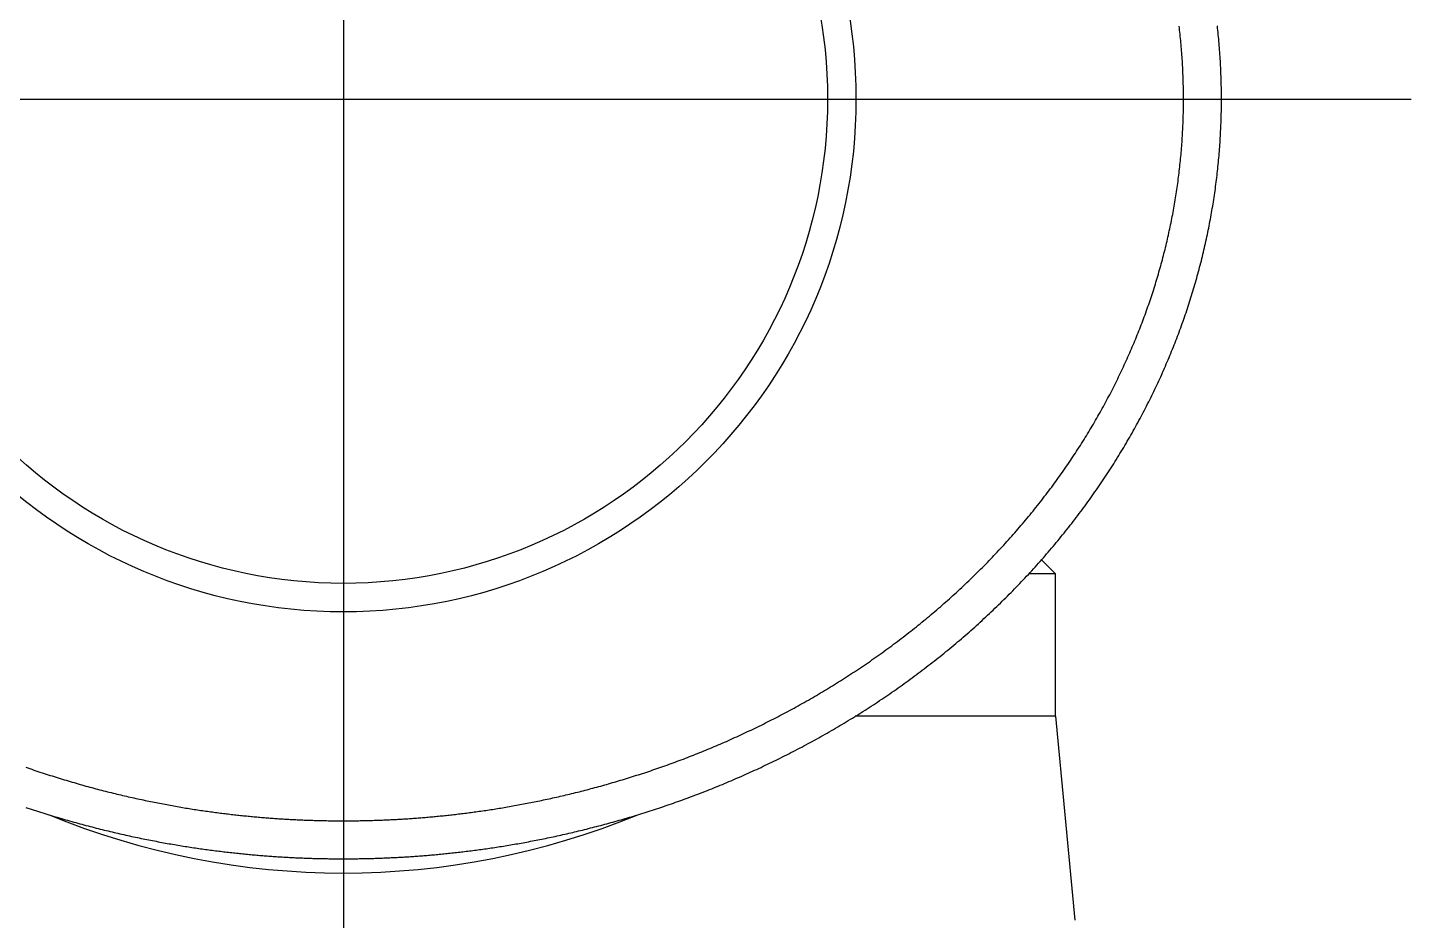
# Model space of a CAD drawing. Extents: x -10.3 to 68.7, y -18.9 to 36.8.
# Drawn here: x 54.17 to 68.75, y 17.95 to 27.35 of the extents above; entities that cross this region are included whole.
import ezdxf

# ---------------------------------------------------------------- set-up
doc = ezdxf.new("R2010")
doc.units = 0
doc.linetypes.add('CENTER', pattern=[50.8, 31.75, -6.35, 6.35, -6.35])
doc.layers.get('0').update_dxf_attribs({"linetype": 'CONTINUOUS'})
doc.layers.add('CENTER', color=1, linetype='CENTER')

msp = doc.modelspace()

# ---------------------------------------------------------------- linework, layer by layer
at = {"color": 7, "linetype": 'CONTINUOUS'}
for p, q in [((64.85317, 21.74666), (64.99983, 21.6)), ((64.99983, 21.6), (64.72061, 21.6)), ((64.99983, 20.1), (64.99983, 21.6)), ((64.99983, 20.1), (62.89222, 20.1)), ((64.99983, 20.1), (65.20636, 17.95214))]:
    msp.add_line(p, q, dxfattribs=at)
at = {"color": 7}
for points in [[(57.4998, 18.6, 0), (57.5151, 18.6, 0), (57.5304, 18.6, 0), (57.5457, 18.6001, 0), (57.561, 18.6002, 0), (57.5762, 18.6003, 0), (57.5915, 18.6004, 0), (57.6067, 18.6005, 0), (57.622, 18.6007, 0), (57.6372, 18.6008, 0), (57.6525, 18.601, 0), (57.6677, 18.6013, 0), (57.683, 18.6015, 0), (57.6982, 18.6018, 0), (57.7135, 18.6021, 0), (57.7287, 18.6024, 0), (57.7439, 18.6027, 0), (57.7592, 18.6031, 0), (57.7745, 18.6034, 0), (57.7897, 18.6038, 0), (57.805, 18.6042, 0), (57.8202, 18.6047, 0), (57.8355, 18.6052, 0), (57.8508, 18.6056, 0), (57.8661, 18.6061, 0), (57.8814, 18.6067, 0), (57.8967, 18.6072, 0), (57.912, 18.6078, 0), (57.9274, 18.6084, 0), (57.9427, 18.609, 0), (57.9581, 18.6097, 0), (57.9735, 18.6104, 0), (57.9889, 18.6111, 0), (58.0043, 18.6118, 0), (58.0197, 18.6125, 0), (58.0351, 18.6133, 0), (58.0506, 18.6141, 0), (58.066, 18.6149, 0), (58.0815, 18.6157, 0), (58.0971, 18.6166, 0), (58.1126, 18.6175, 0), (58.1281, 18.6184, 0), (58.1437, 18.6193, 0), (58.1593, 18.6203, 0), (58.1749, 18.6213, 0), (58.1906, 18.6223, 0), (58.2063, 18.6233, 0), (58.222, 18.6244, 0), (58.2377, 18.6255, 0), (58.2534, 18.6266, 0), (58.2692, 18.6277, 0), (58.285, 18.6289, 0), (58.3009, 18.63, 0), (58.3167, 18.6312, 0), (58.3326, 18.6325, 0), (58.3486, 18.6337, 0), (58.3646, 18.635, 0), (58.3806, 18.6363, 0), (58.3966, 18.6377, 0), (58.4127, 18.639, 0), (58.4288, 18.6404, 0), (58.4449, 18.6419, 0), (58.4611, 18.6433, 0), (58.4773, 18.6448, 0), (58.4936, 18.6463, 0), (58.5099, 18.6478, 0), (58.5263, 18.6494, 0), (58.5427, 18.6509, 0), (58.5591, 18.6526, 0), (58.5756, 18.6542, 0), (58.5921, 18.6559, 0), (58.6087, 18.6576, 0), (58.6253, 18.6593, 0), (58.642, 18.6611, 0), (58.6587, 18.6629, 0), (58.6754, 18.6647, 0), (58.6922, 18.6666, 0), (58.7091, 18.6685, 0), (58.726, 18.6704, 0), (58.743, 18.6724, 0), (58.76, 18.6744, 0), (58.7771, 18.6765, 0), (58.7942, 18.6785, 0), (58.8114, 18.6806, 0), (58.8286, 18.6828, 0), (58.8459, 18.685, 0), (58.8632, 18.6872, 0), (58.8806, 18.6894, 0), (58.8981, 18.6917, 0), (58.9156, 18.6941, 0), (58.9331, 18.6964, 0), (58.9508, 18.6989, 0), (58.9685, 18.7013, 0), (58.9862, 18.7038, 0), (59.004, 18.7063, 0), (59.0219, 18.7089, 0), (59.0398, 18.7115, 0), (59.0578, 18.7142, 0), (59.0759, 18.7169, 0), (59.094, 18.7196, 0), (59.1122, 18.7224, 0), (59.1305, 18.7252, 0), (59.1488, 18.7281, 0), (59.1672, 18.731, 0), (59.1857, 18.7339, 0), (59.2043, 18.7369, 0), (59.2229, 18.74, 0), (59.2415, 18.7431, 0), (59.2603, 18.7462, 0), (59.2791, 18.7494, 0), (59.298, 18.7526, 0), (59.317, 18.7559, 0), (59.336, 18.7592, 0), (59.3552, 18.7626, 0), (59.3744, 18.766, 0), (59.3936, 18.7695, 0), (59.413, 18.773, 0), (59.4324, 18.7765, 0), (59.4518, 18.7802, 0), (59.4714, 18.7838, 0), (59.491, 18.7876, 0), (59.5106, 18.7913, 0), (59.5303, 18.7952, 0), (59.5501, 18.7991, 0), (59.57, 18.803, 0), (59.5898, 18.807, 0), (59.6098, 18.811, 0), (59.6298, 18.8151, 0), (59.6499, 18.8192, 0), (59.67, 18.8234, 0), (59.6902, 18.8277, 0), (59.7104, 18.832, 0), (59.7307, 18.8363, 0), (59.751, 18.8408, 0), (59.7714, 18.8452, 0), (59.7919, 18.8497, 0), (59.8124, 18.8543, 0), (59.8329, 18.8589, 0), (59.8535, 18.8636, 0), (59.8742, 18.8684, 0), (59.8949, 18.8732, 0), (59.9156, 18.878, 0), (59.9364, 18.8829, 0), (59.9572, 18.8879, 0), (59.9781, 18.8929, 0), (59.999, 18.898, 0), (60.02, 18.9031, 0), (60.041, 18.9083, 0), (60.0621, 18.9135, 0), (60.0832, 18.9188, 0), (60.1044, 18.9242, 0), (60.1255, 18.9296, 0), (60.1468, 18.935, 0), (60.168, 18.9406, 0), (60.1894, 18.9461, 0), (60.2107, 18.9518, 0), (60.2321, 18.9575, 0), (60.2535, 18.9632, 0), (60.275, 18.9691, 0), (60.2965, 18.9749, 0), (60.318, 18.9809, 0), (60.3396, 18.9868, 0), (60.3612, 18.9929, 0), (60.3828, 18.999, 0), (60.4045, 19.0052, 0), (60.4262, 19.0114, 0), (60.4479, 19.0177, 0), (60.4697, 19.024, 0), (60.4915, 19.0305, 0), (60.5133, 19.0369, 0), (60.5352, 19.0434, 0), (60.557, 19.05, 0), (60.5789, 19.0567, 0), (60.6009, 19.0634, 0), (60.6228, 19.0702, 0), (60.6448, 19.077, 0), (60.6668, 19.0839, 0), (60.6889, 19.0909, 0), (60.7109, 19.0979, 0), (60.733, 19.105, 0), (60.7551, 19.1121, 0), (60.7773, 19.1193, 0), (60.7994, 19.1266, 0), (60.8216, 19.1339, 0), (60.8438, 19.1413, 0), (60.866, 19.1488, 0), (60.8882, 19.1563, 0), (60.9104, 19.1639, 0), (60.9327, 19.1715, 0), (60.955, 19.1792, 0), (60.9773, 19.187, 0), (60.9996, 19.1948, 0), (61.0219, 19.2027, 0), (61.0442, 19.2107, 0), (61.0666, 19.2187, 0), (61.089, 19.2268, 0), (61.1113, 19.235, 0), (61.1337, 19.2432, 0), (61.1561, 19.2515, 0), (61.1785, 19.2599, 0), (61.2009, 19.2683, 0), (61.2233, 19.2768, 0), (61.2458, 19.2854, 0), (61.2682, 19.294, 0), (61.2907, 19.3027, 0), (61.3131, 19.3114, 0), (61.3356, 19.3202, 0), (61.3581, 19.3291, 0), (61.3805, 19.3381, 0), (61.403, 19.3471, 0), (61.4255, 19.3562, 0), (61.4481, 19.3654, 0), (61.4706, 19.3746, 0), (61.4931, 19.3839, 0), (61.5156, 19.3933, 0), (61.5382, 19.4027, 0), (61.5607, 19.4122, 0), (61.5833, 19.4218, 0), (61.6058, 19.4314, 0), (61.6284, 19.4411, 0), (61.651, 19.4509, 0), (61.6735, 19.4607, 0), (61.6961, 19.4706, 0), (61.7187, 19.4806, 0), (61.7412, 19.4907, 0), (61.7638, 19.5008, 0), (61.7864, 19.5109, 0), (61.809, 19.5212, 0), (61.8316, 19.5315, 0), (61.8542, 19.5419, 0), (61.8767, 19.5524, 0), (61.8993, 19.5629, 0), (61.9219, 19.5735, 0), (61.9445, 19.5842, 0), (61.9671, 19.5949, 0), (61.9896, 19.6057, 0), (62.0122, 19.6166, 0), (62.0348, 19.6275, 0), (62.0573, 19.6385, 0), (62.0799, 19.6496, 0), (62.1025, 19.6608, 0), (62.125, 19.672, 0), (62.1476, 19.6833, 0), (62.1701, 19.6947, 0), (62.1926, 19.7061, 0), (62.2152, 19.7176, 0), (62.2377, 19.7292, 0), (62.2602, 19.7408, 0), (62.2827, 19.7525, 0), (62.3052, 19.7643, 0), (62.3277, 19.7762, 0), (62.3501, 19.7881, 0), (62.3726, 19.8001, 0), (62.395, 19.8122, 0), (62.4175, 19.8243, 0), (62.4399, 19.8365, 0), (62.4623, 19.8488, 0), (62.4847, 19.8611, 0), (62.5071, 19.8736, 0), (62.5295, 19.8861, 0), (62.5519, 19.8986, 0), (62.5742, 19.9113, 0), (62.5966, 19.924, 0), (62.6189, 19.9368, 0), (62.6412, 19.9496, 0), (62.6635, 19.9625, 0), (62.6857, 19.9755, 0), (62.708, 19.9886, 0), (62.7302, 20.0017, 0), (62.7524, 20.015, 0), (62.7746, 20.0282, 0), (62.7968, 20.0416, 0), (62.819, 20.055, 0), (62.8411, 20.0685, 0), (62.8633, 20.0821, 0), (62.8854, 20.0957, 0), (62.9074, 20.1095, 0), (62.9295, 20.1233, 0), (62.9515, 20.1371, 0), (62.9735, 20.151, 0), (62.9955, 20.1651, 0), (63.0175, 20.1791, 0), (63.0394, 20.1933, 0), (63.0613, 20.2075, 0), (63.0832, 20.2218, 0), (63.105, 20.2361, 0), (63.1268, 20.2506, 0), (63.1486, 20.2651, 0), (63.1704, 20.2796, 0), (63.1921, 20.2943, 0), (63.2138, 20.309, 0), (63.2355, 20.3238, 0), (63.2571, 20.3386, 0), (63.2787, 20.3535, 0), (63.3003, 20.3685, 0), (63.3218, 20.3835, 0), (63.3434, 20.3987, 0), (63.3648, 20.4138, 0), (63.3863, 20.4291, 0), (63.4077, 20.4444, 0), (63.429, 20.4598, 0), (63.4504, 20.4753, 0), (63.4716, 20.4908, 0), (63.4929, 20.5064, 0), (63.5141, 20.522, 0), (63.5353, 20.5378, 0), (63.5564, 20.5536, 0), (63.5775, 20.5694, 0), (63.5986, 20.5853, 0), (63.6196, 20.6013, 0), (63.6406, 20.6174, 0), (63.6615, 20.6335, 0), (63.6824, 20.6497, 0), (63.7033, 20.6659, 0), (63.7241, 20.6823, 0), (63.7448, 20.6986, 0), (63.7656, 20.7151, 0), (63.7862, 20.7316, 0), (63.8069, 20.7482, 0), (63.8275, 20.7648, 0), (63.848, 20.7815, 0), (63.8685, 20.7982, 0), (63.8889, 20.8151, 0), (63.9093, 20.832, 0), (63.9297, 20.8489, 0), (63.95, 20.8659, 0), (63.9702, 20.883, 0), (63.9904, 20.9001, 0), (64.0105, 20.9173, 0), (64.0306, 20.9346, 0), (64.0507, 20.9519, 0), (64.0707, 20.9693, 0), (64.0906, 20.9868, 0), (64.1105, 21.0043, 0), (64.1303, 21.0218, 0), (64.1501, 21.0395, 0), (64.1698, 21.0572, 0), (64.1895, 21.0749, 0), (64.2091, 21.0927, 0), (64.2286, 21.1106, 0), (64.2481, 21.1285, 0), (64.2675, 21.1465, 0), (64.2869, 21.1646, 0), (64.3062, 21.1827, 0), (64.3255, 21.2008, 0), (64.3447, 21.2191, 0), (64.3638, 21.2373, 0), (64.3829, 21.2557, 0), (64.4019, 21.274, 0), (64.4209, 21.2925, 0), (64.4398, 21.311, 0), (64.4586, 21.3295, 0), (64.4774, 21.3481, 0), (64.4961, 21.3668, 0), (64.5147, 21.3855, 0), (64.5333, 21.4043, 0), (64.5518, 21.4231, 0), (64.5703, 21.442, 0), (64.5887, 21.4609, 0), (64.607, 21.4799, 0), (64.6253, 21.4989, 0), (64.6434, 21.518, 0), (64.6616, 21.5371, 0), (64.6796, 21.5563, 0), (64.6976, 21.5755, 0), (64.7155, 21.5948, 0), (64.7334, 21.6141, 0), (64.7512, 21.6335, 0), (64.7689, 21.6529, 0), (64.7866, 21.6723, 0), (64.8042, 21.6918, 0), (64.8217, 21.7114, 0), (64.8391, 21.731, 0), (64.8565, 21.7506, 0), (64.8738, 21.7703, 0), (64.891, 21.7901, 0), (64.9082, 21.8098, 0), (64.9253, 21.8297, 0), (64.9423, 21.8495, 0), (64.9592, 21.8694, 0), (64.9761, 21.8894, 0), (64.9929, 21.9094, 0), (65.0096, 21.9294, 0), (65.0263, 21.9495, 0), (65.0429, 21.9696, 0), (65.0594, 21.9898, 0), (65.0758, 22.01, 0), (65.0921, 22.0302, 0), (65.1084, 22.0505, 0), (65.1246, 22.0708, 0), (65.1407, 22.0912, 0), (65.1568, 22.1116, 0), (65.1727, 22.132, 0), (65.1886, 22.1525, 0), (65.2044, 22.173, 0), (65.2201, 22.1935, 0), (65.2358, 22.2141, 0), (65.2514, 22.2347, 0), (65.2669, 22.2553, 0), (65.2823, 22.276, 0), (65.2976, 22.2967, 0), (65.3128, 22.3174, 0), (65.328, 22.3382, 0), (65.3431, 22.359, 0), (65.3581, 22.3798, 0), (65.373, 22.4007, 0), (65.3879, 22.4216, 0), (65.4026, 22.4425, 0), (65.4173, 22.4635, 0), (65.4319, 22.4844, 0), (65.4464, 22.5054, 0), (65.4609, 22.5265, 0), (65.4752, 22.5475, 0), (65.4895, 22.5686, 0), (65.5037, 22.5898, 0), (65.5178, 22.6109, 0), (65.5319, 22.6321, 0), (65.5458, 22.6533, 0), (65.5597, 22.6745, 0), (65.5735, 22.6958, 0), (65.5872, 22.7171, 0), (65.6008, 22.7384, 0), (65.6144, 22.7597, 0), (65.6278, 22.7811, 0), (65.6412, 22.8025, 0), (65.6545, 22.8239, 0), (65.6677, 22.8453, 0), (65.6809, 22.8668, 0), (65.6939, 22.8883, 0), (65.7069, 22.9098, 0), (65.7198, 22.9313, 0), (65.7326, 22.9529, 0), (65.7454, 22.9745, 0), (65.758, 22.9961, 0), (65.7706, 23.0177, 0), (65.7831, 23.0393, 0), (65.7955, 23.061, 0), (65.8078, 23.0827, 0), (65.8201, 23.1044, 0), (65.8323, 23.1262, 0), (65.8443, 23.148, 0), (65.8563, 23.1697, 0), (65.8683, 23.1915, 0), (65.8801, 23.2134, 0), (65.8919, 23.2352, 0), (65.9035, 23.2571, 0), (65.9151, 23.279, 0), (65.9267, 23.3009, 0), (65.9381, 23.3228, 0), (65.9494, 23.3448, 0), (65.9607, 23.3667, 0), (65.9719, 23.3887, 0), (65.983, 23.4107, 0), (65.994, 23.4328, 0), (66.005, 23.4548, 0), (66.0158, 23.4769, 0), (66.0266, 23.499, 0), (66.0373, 23.5211, 0), (66.0479, 23.5432, 0), (66.0585, 23.5653, 0), (66.0689, 23.5875, 0), (66.0793, 23.6096, 0), (66.0896, 23.6318, 0), (66.0998, 23.654, 0), (66.1099, 23.6762, 0), (66.12, 23.6985, 0), (66.13, 23.7207, 0), (66.1399, 23.743, 0), (66.1497, 23.7653, 0), (66.1594, 23.7876, 0), (66.169, 23.8099, 0), (66.1786, 23.8323, 0), (66.1881, 23.8546, 0), (66.1975, 23.877, 0), (66.2068, 23.8994, 0), (66.2161, 23.9218, 0), (66.2252, 23.9442, 0), (66.2343, 23.9666, 0), (66.2433, 23.989, 0), (66.2523, 24.0115, 0), (66.2611, 24.034, 0), (66.2699, 24.0565, 0), (66.2785, 24.079, 0), (66.2871, 24.1015, 0), (66.2957, 24.124, 0), (66.3041, 24.1465, 0), (66.3125, 24.1691, 0), (66.3207, 24.1917, 0), (66.3289, 24.2143, 0), (66.3371, 24.2368, 0), (66.3451, 24.2595, 0), (66.3531, 24.2821, 0), (66.3609, 24.3047, 0), (66.3687, 24.3273, 0), (66.3765, 24.35, 0), (66.3841, 24.3727, 0), (66.3917, 24.3954, 0), (66.3991, 24.418, 0), (66.4065, 24.4408, 0), (66.4139, 24.4635, 0), (66.4211, 24.4862, 0), (66.4283, 24.5089, 0), (66.4353, 24.5317, 0), (66.4423, 24.5544, 0), (66.4493, 24.5772, 0), (66.4561, 24.6, 0), (66.4629, 24.6228, 0), (66.4695, 24.6456, 0), (66.4761, 24.6684, 0), (66.4827, 24.6912, 0), (66.4891, 24.714, 0), (66.4955, 24.7369, 0), (66.5018, 24.7597, 0), (66.508, 24.7826, 0), (66.5141, 24.8054, 0), (66.5201, 24.8283, 0), (66.5261, 24.8512, 0), (66.532, 24.8741, 0), (66.5378, 24.897, 0), (66.5435, 24.9199, 0), (66.5492, 24.9428, 0), (66.5548, 24.9657, 0), (66.5603, 24.9886, 0), (66.5657, 25.0116, 0), (66.571, 25.0345, 0), (66.5763, 25.0575, 0), (66.5814, 25.0804, 0), (66.5865, 25.1034, 0), (66.5916, 25.1264, 0), (66.5965, 25.1493, 0), (66.6014, 25.1723, 0), (66.6061, 25.1953, 0), (66.6108, 25.2183, 0), (66.6155, 25.2413, 0), (66.62, 25.2643, 0), (66.6245, 25.2873, 0), (66.6289, 25.3104, 0), (66.6332, 25.3334, 0), (66.6374, 25.3564, 0), (66.6416, 25.3795, 0), (66.6456, 25.4025, 0), (66.6496, 25.4256, 0), (66.6535, 25.4486, 0), (66.6574, 25.4717, 0), (66.6611, 25.4948, 0), (66.6648, 25.5178, 0), (66.6684, 25.5409, 0), (66.672, 25.564, 0), (66.6754, 25.5871, 0), (66.6788, 25.6102, 0), (66.6821, 25.6333, 0), (66.6853, 25.6564, 0), (66.6884, 25.6795, 0), (66.6915, 25.7026, 0), (66.6944, 25.7257, 0), (66.6973, 25.7488, 0), (66.7002, 25.7719, 0), (66.7029, 25.7951, 0), (66.7056, 25.8182, 0), (66.7082, 25.8413, 0), (66.7107, 25.8645, 0), (66.7131, 25.8876, 0), (66.7154, 25.9107, 0), (66.7177, 25.9339, 0), (66.7199, 25.957, 0), (66.722, 25.9802, 0), (66.7241, 26.0033, 0), (66.726, 26.0265, 0), (66.7279, 26.0496, 0), (66.7297, 26.0728, 0), (66.7315, 26.096, 0), (66.7331, 26.1191, 0), (66.7347, 26.1423, 0), (66.7362, 26.1654, 0), (66.7376, 26.1886, 0), (66.7389, 26.2118, 0), (66.7402, 26.2349, 0), (66.7414, 26.2581, 0), (66.7425, 26.2813, 0), (66.7435, 26.3045, 0), (66.7445, 26.3276, 0), (66.7453, 26.3508, 0), (66.7461, 26.374, 0), (66.7469, 26.3972, 0), (66.7475, 26.4204, 0), (66.7481, 26.4436, 0), (66.7485, 26.4668, 0), (66.7489, 26.4899, 0), (66.7493, 26.5131, 0), (66.7495, 26.5363, 0), (66.7497, 26.5595, 0), (66.7498, 26.5827, 0), (66.7498, 26.6059, 0), (66.7498, 26.6291, 0), (66.7496, 26.6523, 0), (66.7494, 26.6754, 0), (66.7491, 26.6986, 0), (66.7487, 26.7218, 0), (66.7483, 26.745, 0), (66.7478, 26.7682, 0), (66.7472, 26.7913, 0), (66.7465, 26.8145, 0), (66.7457, 26.8377, 0), (66.7449, 26.8609, 0), (66.744, 26.884, 0), (66.743, 26.9072, 0), (66.7419, 26.9304, 0), (66.7408, 26.9535, 0), (66.7395, 26.9767, 0), (66.7382, 26.9998, 0), (66.7369, 27.023, 0), (66.7354, 27.0461, 0), (66.7339, 27.0692, 0), (66.7323, 27.0924, 0), (66.7306, 27.1155, 0), (66.7288, 27.1386, 0), (66.727, 27.1618, 0), (66.7251, 27.1849, 0), (66.7231, 27.208, 0), (66.721, 27.2311, 0), (66.7188, 27.2542, 0), (66.7166, 27.2773, 0), (66.7143, 27.3004, 0), (66.7119, 27.3234, 0), (66.7095, 27.3465, 0), (66.7069, 27.3696, 0)], [(57.4998, 19, 0), (57.5146, 19, 0), (57.5293, 19, 0), (57.544, 19.0001, 0), (57.5587, 19.0002, 0), (57.5734, 19.0002, 0), (57.5881, 19.0004, 0), (57.6027, 19.0005, 0), (57.6174, 19.0006, 0), (57.6321, 19.0008, 0), (57.6468, 19.001, 0), (57.6614, 19.0012, 0), (57.6761, 19.0015, 0), (57.6908, 19.0017, 0), (57.7055, 19.002, 0), (57.7201, 19.0023, 0), (57.7348, 19.0026, 0), (57.7495, 19.0029, 0), (57.7642, 19.0033, 0), (57.7789, 19.0037, 0), (57.7936, 19.0041, 0), (57.8083, 19.0045, 0), (57.823, 19.005, 0), (57.8377, 19.0054, 0), (57.8524, 19.0059, 0), (57.8671, 19.0064, 0), (57.8819, 19.007, 0), (57.8966, 19.0075, 0), (57.9114, 19.0081, 0), (57.9262, 19.0087, 0), (57.9409, 19.0093, 0), (57.9557, 19.01, 0), (57.9706, 19.0106, 0), (57.9854, 19.0113, 0), (58.0002, 19.0121, 0), (58.0151, 19.0128, 0), (58.03, 19.0135, 0), (58.0449, 19.0143, 0), (58.0598, 19.0151, 0), (58.0747, 19.016, 0), (58.0897, 19.0168, 0), (58.1046, 19.0177, 0), (58.1196, 19.0186, 0), (58.1346, 19.0195, 0), (58.1497, 19.0205, 0), (58.1647, 19.0214, 0), (58.1798, 19.0224, 0), (58.1949, 19.0235, 0), (58.2101, 19.0245, 0), (58.2252, 19.0256, 0), (58.2404, 19.0267, 0), (58.2556, 19.0278, 0), (58.2709, 19.0289, 0), (58.2862, 19.0301, 0), (58.3015, 19.0313, 0), (58.3168, 19.0325, 0), (58.3322, 19.0337, 0), (58.3476, 19.035, 0), (58.363, 19.0363, 0), (58.3785, 19.0376, 0), (58.394, 19.0389, 0), (58.4095, 19.0403, 0), (58.4251, 19.0417, 0), (58.4407, 19.0431, 0), (58.4564, 19.0445, 0), (58.4721, 19.046, 0), (58.4878, 19.0475, 0), (58.5036, 19.049, 0), (58.5194, 19.0506, 0), (58.5353, 19.0522, 0), (58.5512, 19.0538, 0), (58.5671, 19.0554, 0), (58.5831, 19.0571, 0), (58.5992, 19.0588, 0), (58.6153, 19.0605, 0), (58.6314, 19.0623, 0), (58.6476, 19.0641, 0), (58.6638, 19.0659, 0), (58.6801, 19.0678, 0), (58.6964, 19.0697, 0), (58.7128, 19.0716, 0), (58.7292, 19.0736, 0), (58.7457, 19.0756, 0), (58.7622, 19.0776, 0), (58.7788, 19.0797, 0), (58.7954, 19.0818, 0), (58.8121, 19.0839, 0), (58.8288, 19.0861, 0), (58.8456, 19.0883, 0), (58.8625, 19.0905, 0), (58.8794, 19.0928, 0), (58.8963, 19.0951, 0), (58.9134, 19.0975, 0), (58.9304, 19.0999, 0), (58.9476, 19.1023, 0), (58.9648, 19.1048, 0), (58.982, 19.1073, 0), (58.9994, 19.1099, 0), (59.0168, 19.1125, 0), (59.0342, 19.1151, 0), (59.0517, 19.1178, 0), (59.0693, 19.1205, 0), (59.0869, 19.1232, 0), (59.1046, 19.126, 0), (59.1224, 19.1289, 0), (59.1402, 19.1318, 0), (59.1581, 19.1347, 0), (59.1761, 19.1377, 0), (59.1942, 19.1407, 0), (59.2123, 19.1437, 0), (59.2304, 19.1469, 0), (59.2487, 19.15, 0), (59.267, 19.1532, 0), (59.2854, 19.1564, 0), (59.3039, 19.1597, 0), (59.3224, 19.1631, 0), (59.341, 19.1665, 0), (59.3597, 19.1699, 0), (59.3784, 19.1734, 0), (59.3972, 19.1769, 0), (59.4161, 19.1805, 0), (59.435, 19.1841, 0), (59.4539, 19.1878, 0), (59.473, 19.1915, 0), (59.492, 19.1953, 0), (59.5112, 19.1992, 0), (59.5304, 19.203, 0), (59.5496, 19.207, 0), (59.5689, 19.211, 0), (59.5883, 19.215, 0), (59.6077, 19.2191, 0), (59.6271, 19.2232, 0), (59.6466, 19.2274, 0), (59.6662, 19.2317, 0), (59.6858, 19.2359, 0), (59.7055, 19.2403, 0), (59.7252, 19.2447, 0), (59.745, 19.2491, 0), (59.7648, 19.2536, 0), (59.7846, 19.2582, 0), (59.8045, 19.2628, 0), (59.8245, 19.2675, 0), (59.8445, 19.2722, 0), (59.8645, 19.277, 0), (59.8846, 19.2818, 0), (59.9047, 19.2867, 0), (59.9249, 19.2916, 0), (59.9451, 19.2966, 0), (59.9653, 19.3016, 0), (59.9856, 19.3067, 0), (60.006, 19.3118, 0), (60.0263, 19.3171, 0), (60.0467, 19.3223, 0), (60.0672, 19.3276, 0), (60.0877, 19.333, 0), (60.1082, 19.3384, 0), (60.1288, 19.3439, 0), (60.1494, 19.3494, 0), (60.17, 19.355, 0), (60.1907, 19.3607, 0), (60.2114, 19.3664, 0), (60.2321, 19.3721, 0), (60.2529, 19.3779, 0), (60.2736, 19.3838, 0), (60.2945, 19.3897, 0), (60.3153, 19.3957, 0), (60.3362, 19.4018, 0), (60.3571, 19.4079, 0), (60.3781, 19.414, 0), (60.3991, 19.4202, 0), (60.4201, 19.4265, 0), (60.4411, 19.4329, 0), (60.4621, 19.4392, 0), (60.4832, 19.4457, 0), (60.5043, 19.4522, 0), (60.5255, 19.4588, 0), (60.5466, 19.4654, 0), (60.5678, 19.4721, 0), (60.589, 19.4788, 0), (60.6102, 19.4856, 0), (60.6314, 19.4925, 0), (60.6527, 19.4994, 0), (60.674, 19.5064, 0), (60.6953, 19.5134, 0), (60.7166, 19.5205, 0), (60.7379, 19.5277, 0), (60.7593, 19.5349, 0), (60.7806, 19.5422, 0), (60.802, 19.5496, 0), (60.8234, 19.557, 0), (60.8448, 19.5644, 0), (60.8663, 19.572, 0), (60.8877, 19.5796, 0), (60.9092, 19.5872, 0), (60.9306, 19.5949, 0), (60.9521, 19.6027, 0), (60.9736, 19.6105, 0), (60.9951, 19.6184, 0), (61.0166, 19.6264, 0), (61.0381, 19.6344, 0), (61.0596, 19.6425, 0), (61.0812, 19.6507, 0), (61.1027, 19.6589, 0), (61.1242, 19.6672, 0), (61.1458, 19.6755, 0), (61.1673, 19.6839, 0), (61.1889, 19.6924, 0), (61.2105, 19.7009, 0), (61.2321, 19.7095, 0), (61.2537, 19.7182, 0), (61.2753, 19.7269, 0), (61.2969, 19.7357, 0), (61.3185, 19.7446, 0), (61.3401, 19.7535, 0), (61.3617, 19.7625, 0), (61.3834, 19.7715, 0), (61.405, 19.7806, 0), (61.4267, 19.7898, 0), (61.4483, 19.7991, 0), (61.47, 19.8084, 0), (61.4916, 19.8178, 0), (61.5133, 19.8272, 0), (61.5349, 19.8367, 0), (61.5566, 19.8463, 0), (61.5782, 19.8559, 0), (61.5999, 19.8656, 0), (61.6216, 19.8754, 0), (61.6432, 19.8852, 0), (61.6649, 19.8951, 0), (61.6866, 19.9051, 0), (61.7082, 19.9151, 0), (61.7299, 19.9252, 0), (61.7515, 19.9354, 0), (61.7732, 19.9456, 0), (61.7949, 19.9559, 0), (61.8165, 19.9663, 0), (61.8381, 19.9767, 0), (61.8598, 19.9872, 0), (61.8814, 19.9978, 0), (61.9031, 20.0084, 0), (61.9247, 20.0191, 0), (61.9463, 20.0299, 0), (61.9679, 20.0407, 0), (61.9895, 20.0516, 0), (62.0111, 20.0625, 0), (62.0327, 20.0736, 0), (62.0543, 20.0847, 0), (62.0759, 20.0958, 0), (62.0975, 20.1071, 0), (62.119, 20.1184, 0), (62.1406, 20.1297, 0), (62.1621, 20.1411, 0), (62.1836, 20.1526, 0), (62.2051, 20.1642, 0), (62.2266, 20.1758, 0), (62.2481, 20.1875, 0), (62.2696, 20.1993, 0), (62.2911, 20.2111, 0), (62.3125, 20.223, 0), (62.334, 20.235, 0), (62.3554, 20.2471, 0), (62.3768, 20.2592, 0), (62.3982, 20.2713, 0), (62.4196, 20.2836, 0), (62.4409, 20.2959, 0), (62.4623, 20.3083, 0), (62.4836, 20.3207, 0), (62.5049, 20.3332, 0), (62.5262, 20.3458, 0), (62.5475, 20.3585, 0), (62.5688, 20.3712, 0), (62.59, 20.384, 0), (62.6112, 20.3968, 0), (62.6324, 20.4097, 0), (62.6536, 20.4227, 0), (62.6747, 20.4358, 0), (62.6959, 20.4489, 0), (62.717, 20.4621, 0), (62.7381, 20.4754, 0), (62.7591, 20.4887, 0), (62.7802, 20.5021, 0), (62.8012, 20.5156, 0), (62.8222, 20.5291, 0), (62.8431, 20.5428, 0), (62.8641, 20.5564, 0), (62.885, 20.5702, 0), (62.9058, 20.584, 0), (62.9267, 20.5978, 0), (62.9475, 20.6118, 0), (62.9683, 20.6258, 0), (62.989, 20.6398, 0), (63.0098, 20.654, 0), (63.0305, 20.6682, 0), (63.0511, 20.6824, 0), (63.0717, 20.6968, 0), (63.0923, 20.7112, 0), (63.1129, 20.7256, 0), (63.1334, 20.7401, 0), (63.1539, 20.7547, 0), (63.1744, 20.7694, 0), (63.1948, 20.7841, 0), (63.2152, 20.7988, 0), (63.2356, 20.8137, 0), (63.2559, 20.8286, 0), (63.2762, 20.8436, 0), (63.2964, 20.8586, 0), (63.3166, 20.8737, 0), (63.3368, 20.8888, 0), (63.3569, 20.904, 0), (63.377, 20.9193, 0), (63.397, 20.9347, 0), (63.417, 20.9501, 0), (63.437, 20.9655, 0), (63.4569, 20.981, 0), (63.4768, 20.9966, 0), (63.4966, 21.0123, 0), (63.5164, 21.028, 0), (63.5361, 21.0437, 0), (63.5558, 21.0596, 0), (63.5755, 21.0754, 0), (63.5951, 21.0914, 0), (63.6146, 21.1074, 0), (63.6342, 21.1235, 0), (63.6536, 21.1396, 0), (63.6731, 21.1558, 0), (63.6924, 21.172, 0), (63.7118, 21.1883, 0), (63.731, 21.2047, 0), (63.7503, 21.2211, 0), (63.7694, 21.2375, 0), (63.7886, 21.2541, 0), (63.8076, 21.2707, 0), (63.8266, 21.2873, 0), (63.8456, 21.304, 0), (63.8645, 21.3208, 0), (63.8834, 21.3376, 0), (63.9022, 21.3545, 0), (63.921, 21.3714, 0), (63.9397, 21.3884, 0), (63.9583, 21.4054, 0), (63.9769, 21.4225, 0), (63.9954, 21.4397, 0), (64.0139, 21.4569, 0), (64.0323, 21.4742, 0), (64.0507, 21.4915, 0), (64.069, 21.5088, 0), (64.0872, 21.5263, 0), (64.1054, 21.5437, 0), (64.1235, 21.5613, 0), (64.1416, 21.5788, 0), (64.1596, 21.5965, 0), (64.1775, 21.6141, 0), (64.1954, 21.6319, 0), (64.2132, 21.6496, 0), (64.231, 21.6675, 0), (64.2487, 21.6854, 0), (64.2663, 21.7033, 0), (64.2839, 21.7213, 0), (64.3014, 21.7393, 0), (64.3189, 21.7573, 0), (64.3363, 21.7755, 0), (64.3536, 21.7936, 0), (64.3709, 21.8118, 0), (64.3881, 21.8301, 0), (64.4052, 21.8484, 0), (64.4223, 21.8667, 0), (64.4393, 21.8851, 0), (64.4562, 21.9036, 0), (64.4731, 21.9221, 0), (64.4899, 21.9406, 0), (64.5066, 21.9591, 0), (64.5233, 21.9778, 0), (64.5399, 21.9964, 0), (64.5564, 22.0151, 0), (64.5729, 22.0338, 0), (64.5893, 22.0526, 0), (64.6056, 22.0714, 0), (64.6218, 22.0903, 0), (64.638, 22.1092, 0), (64.6541, 22.1281, 0), (64.6702, 22.1471, 0), (64.6862, 22.1661, 0), (64.7021, 22.1852, 0), (64.7179, 22.2042, 0), (64.7336, 22.2234, 0), (64.7493, 22.2425, 0), (64.7649, 22.2617, 0), (64.7805, 22.281, 0), (64.796, 22.3003, 0), (64.8114, 22.3196, 0), (64.8267, 22.3389, 0), (64.8419, 22.3583, 0), (64.8571, 22.3777, 0), (64.8722, 22.3972, 0), (64.8872, 22.4166, 0), (64.9021, 22.4361, 0), (64.917, 22.4557, 0), (64.9318, 22.4753, 0), (64.9465, 22.4949, 0), (64.9612, 22.5145, 0), (64.9757, 22.5342, 0), (64.9902, 22.5539, 0), (65.0046, 22.5736, 0), (65.0189, 22.5933, 0), (65.0332, 22.6131, 0), (65.0473, 22.6329, 0), (65.0614, 22.6528, 0), (65.0754, 22.6726, 0), (65.0894, 22.6925, 0), (65.1032, 22.7124, 0), (65.117, 22.7324, 0), (65.1307, 22.7523, 0), (65.1444, 22.7723, 0), (65.1579, 22.7923, 0), (65.1714, 22.8124, 0), (65.1848, 22.8324, 0), (65.1981, 22.8525, 0), (65.2113, 22.8726, 0), (65.2245, 22.8928, 0), (65.2376, 22.9129, 0), (65.2506, 22.9331, 0), (65.2635, 22.9533, 0), (65.2763, 22.9736, 0), (65.2891, 22.9938, 0), (65.3018, 23.0141, 0), (65.3144, 23.0344, 0), (65.327, 23.0547, 0), (65.3394, 23.0751, 0), (65.3518, 23.0955, 0), (65.3641, 23.1159, 0), (65.3763, 23.1363, 0), (65.3885, 23.1567, 0), (65.4005, 23.1772, 0), (65.4125, 23.1976, 0), (65.4245, 23.2181, 0), (65.4363, 23.2387, 0), (65.448, 23.2592, 0), (65.4597, 23.2797, 0), (65.4713, 23.3003, 0), (65.4829, 23.3209, 0), (65.4943, 23.3415, 0), (65.5057, 23.3622, 0), (65.517, 23.3828, 0), (65.5282, 23.4035, 0), (65.5393, 23.4242, 0), (65.5504, 23.4449, 0), (65.5614, 23.4656, 0), (65.5723, 23.4864, 0), (65.5831, 23.5071, 0), (65.5938, 23.5279, 0), (65.6045, 23.5487, 0), (65.6151, 23.5695, 0), (65.6256, 23.5904, 0), (65.636, 23.6112, 0), (65.6464, 23.6321, 0), (65.6567, 23.653, 0), (65.6669, 23.6739, 0), (65.677, 23.6948, 0), (65.6871, 23.7157, 0), (65.697, 23.7366, 0), (65.7069, 23.7576, 0), (65.7167, 23.7786, 0), (65.7265, 23.7996, 0), (65.7361, 23.8206, 0), (65.7457, 23.8416, 0), (65.7552, 23.8626, 0), (65.7647, 23.8837, 0), (65.774, 23.9047, 0), (65.7833, 23.9258, 0), (65.7925, 23.9469, 0), (65.8016, 23.968, 0), (65.8107, 23.9891, 0), (65.8196, 24.0103, 0), (65.8285, 24.0314, 0), (65.8373, 24.0526, 0), (65.8461, 24.0738, 0), (65.8547, 24.0949, 0), (65.8633, 24.1161, 0), (65.8718, 24.1374, 0), (65.8803, 24.1586, 0), (65.8886, 24.1798, 0), (65.8969, 24.2011, 0), (65.9051, 24.2223, 0), (65.9132, 24.2436, 0), (65.9213, 24.2649, 0), (65.9293, 24.2862, 0), (65.9372, 24.3075, 0), (65.945, 24.3288, 0), (65.9527, 24.3502, 0), (65.9604, 24.3715, 0), (65.968, 24.3929, 0), (65.9755, 24.4142, 0), (65.983, 24.4356, 0), (65.9903, 24.457, 0), (65.9976, 24.4784, 0), (66.0048, 24.4998, 0), (66.012, 24.5212, 0), (66.019, 24.5426, 0), (66.026, 24.5641, 0), (66.0329, 24.5855, 0), (66.0398, 24.607, 0), (66.0465, 24.6284, 0), (66.0532, 24.6499, 0), (66.0598, 24.6714, 0), (66.0664, 24.6929, 0), (66.0728, 24.7144, 0), (66.0792, 24.7359, 0), (66.0855, 24.7574, 0), (66.0917, 24.779, 0), (66.0979, 24.8005, 0), (66.104, 24.822, 0), (66.11, 24.8436, 0), (66.1159, 24.8652, 0), (66.1218, 24.8867, 0), (66.1276, 24.9083, 0), (66.1333, 24.9299, 0), (66.1389, 24.9515, 0), (66.1444, 24.9731, 0), (66.1499, 24.9947, 0), (66.1553, 25.0163, 0), (66.1607, 25.0379, 0), (66.1659, 25.0595, 0), (66.1711, 25.0812, 0), (66.1762, 25.1028, 0), (66.1812, 25.1244, 0), (66.1862, 25.1461, 0), (66.1911, 25.1677, 0), (66.1959, 25.1894, 0), (66.2006, 25.2111, 0), (66.2053, 25.2327, 0), (66.2099, 25.2544, 0), (66.2144, 25.2761, 0), (66.2188, 25.2978, 0), (66.2232, 25.3195, 0), (66.2275, 25.3412, 0), (66.2317, 25.3629, 0), (66.2358, 25.3846, 0), (66.2399, 25.4063, 0), (66.2439, 25.428, 0), (66.2478, 25.4498, 0), (66.2516, 25.4715, 0), (66.2554, 25.4932, 0), (66.2591, 25.515, 0), (66.2627, 25.5367, 0), (66.2663, 25.5585, 0), (66.2697, 25.5802, 0), (66.2731, 25.602, 0), (66.2764, 25.6237, 0), (66.2797, 25.6455, 0), (66.2829, 25.6673, 0), (66.286, 25.689, 0), (66.289, 25.7108, 0), (66.292, 25.7326, 0), (66.2948, 25.7544, 0), (66.2976, 25.7761, 0), (66.3004, 25.7979, 0), (66.303, 25.8197, 0), (66.3056, 25.8415, 0), (66.3081, 25.8633, 0), (66.3106, 25.8851, 0), (66.3129, 25.9069, 0), (66.3152, 25.9287, 0), (66.3174, 25.9505, 0), (66.3196, 25.9723, 0), (66.3216, 25.9942, 0), (66.3236, 26.016, 0), (66.3256, 26.0378, 0), (66.3274, 26.0596, 0), (66.3292, 26.0814, 0), (66.3309, 26.1032, 0), (66.3325, 26.1251, 0), (66.3341, 26.1469, 0), (66.3356, 26.1687, 0), (66.337, 26.1906, 0), (66.3383, 26.2124, 0), (66.3396, 26.2342, 0), (66.3408, 26.256, 0), (66.3419, 26.2779, 0), (66.3429, 26.2997, 0), (66.3439, 26.3216, 0), (66.3448, 26.3434, 0), (66.3456, 26.3652, 0), (66.3464, 26.3871, 0), (66.347, 26.4089, 0), (66.3476, 26.4308, 0), (66.3482, 26.4526, 0), (66.3486, 26.4745, 0), (66.349, 26.4963, 0), (66.3493, 26.5182, 0), (66.3495, 26.54, 0), (66.3497, 26.5618, 0), (66.3498, 26.5837, 0), (66.3498, 26.6055, 0), (66.3498, 26.6274, 0), (66.3496, 26.6492, 0), (66.3494, 26.6711, 0), (66.3492, 26.6929, 0), (66.3488, 26.7148, 0), (66.3484, 26.7366, 0), (66.3479, 26.7584, 0), (66.3473, 26.7803, 0), (66.3467, 26.8021, 0), (66.346, 26.824, 0), (66.3452, 26.8458, 0), (66.3443, 26.8676, 0), (66.3434, 26.8894, 0), (66.3424, 26.9113, 0), (66.3413, 26.9331, 0), (66.3401, 26.9549, 0), (66.3389, 26.9767, 0), (66.3376, 26.9985, 0), (66.3363, 27.0203, 0), (66.3348, 27.0421, 0), (66.3333, 27.0639, 0), (66.3317, 27.0857, 0), (66.33, 27.1075, 0), (66.3283, 27.1293, 0), (66.3265, 27.1511, 0), (66.3246, 27.1729, 0), (66.3227, 27.1946, 0), (66.3206, 27.2164, 0), (66.3185, 27.2382, 0), (66.3164, 27.2599, 0), (66.3141, 27.2817, 0), (66.3118, 27.3034, 0), (66.3094, 27.3251, 0), (66.3069, 27.3469, 0), (66.3044, 27.3686, 0)], [(54.1547, 19.5643, 0), (54.1761, 19.5569, 0), (54.1975, 19.5495, 0), (54.2188, 19.5421, 0), (54.2402, 19.5348, 0), (54.2615, 19.5276, 0), (54.2828, 19.5204, 0), (54.3041, 19.5133, 0), (54.3254, 19.5062, 0), (54.3467, 19.4993, 0), (54.368, 19.4923, 0), (54.3892, 19.4855, 0), (54.4104, 19.4787, 0), (54.4316, 19.4719, 0), (54.4528, 19.4652, 0), (54.4739, 19.4586, 0), (54.495, 19.452, 0), (54.5161, 19.4455, 0), (54.5372, 19.4391, 0), (54.5583, 19.4327, 0), (54.5793, 19.4263, 0), (54.6003, 19.42, 0), (54.6213, 19.4138, 0), (54.6422, 19.4077, 0), (54.6631, 19.4016, 0), (54.684, 19.3955, 0), (54.7049, 19.3895, 0), (54.7257, 19.3836, 0), (54.7465, 19.3777, 0), (54.7673, 19.3719, 0), (54.788, 19.3662, 0), (54.8087, 19.3605, 0), (54.8294, 19.3548, 0), (54.85, 19.3492, 0), (54.8706, 19.3437, 0), (54.8912, 19.3382, 0), (54.9117, 19.3328, 0), (54.9322, 19.3274, 0), (54.9526, 19.3221, 0), (54.9731, 19.3169, 0), (54.9934, 19.3117, 0), (55.0138, 19.3065, 0), (55.0341, 19.3014, 0), (55.0543, 19.2964, 0), (55.0746, 19.2914, 0), (55.0947, 19.2865, 0), (55.1149, 19.2816, 0), (55.135, 19.2768, 0), (55.155, 19.272, 0), (55.175, 19.2673, 0), (55.195, 19.2627, 0), (55.2149, 19.2581, 0), (55.2347, 19.2535, 0), (55.2545, 19.249, 0), (55.2743, 19.2446, 0), (55.294, 19.2402, 0), (55.3137, 19.2358, 0), (55.3333, 19.2315, 0), (55.3529, 19.2273, 0), (55.3724, 19.2231, 0), (55.3919, 19.219, 0), (55.4113, 19.2149, 0), (55.4307, 19.2109, 0), (55.45, 19.2069, 0), (55.4692, 19.203, 0), (55.4884, 19.1991, 0), (55.5076, 19.1953, 0), (55.5267, 19.1915, 0), (55.5457, 19.1878, 0), (55.5647, 19.1841, 0), (55.5836, 19.1805, 0), (55.6024, 19.1769, 0), (55.6212, 19.1734, 0), (55.6399, 19.1699, 0), (55.6586, 19.1665, 0), (55.6771, 19.1631, 0), (55.6956, 19.1597, 0), (55.714, 19.1565, 0), (55.7324, 19.1532, 0), (55.7507, 19.15, 0), (55.7689, 19.1469, 0), (55.7871, 19.1438, 0), (55.8051, 19.1407, 0), (55.8232, 19.1377, 0), (55.8411, 19.1347, 0), (55.859, 19.1318, 0), (55.8768, 19.1289, 0), (55.8946, 19.1261, 0), (55.9123, 19.1233, 0), (55.9299, 19.1205, 0), (55.9475, 19.1178, 0), (55.965, 19.1151, 0), (55.9824, 19.1125, 0), (55.9998, 19.1099, 0), (56.0172, 19.1073, 0), (56.0344, 19.1048, 0), (56.0516, 19.1024, 0), (56.0688, 19.0999, 0), (56.0859, 19.0975, 0), (56.1029, 19.0952, 0), (56.1199, 19.0929, 0), (56.1368, 19.0906, 0), (56.1537, 19.0883, 0), (56.1705, 19.0861, 0), (56.1872, 19.084, 0), (56.204, 19.0818, 0), (56.2206, 19.0797, 0), (56.2372, 19.0777, 0), (56.2537, 19.0756, 0), (56.2702, 19.0736, 0), (56.2867, 19.0717, 0), (56.3031, 19.0697, 0), (56.3194, 19.0678, 0), (56.3357, 19.066, 0), (56.352, 19.0641, 0), (56.3682, 19.0623, 0), (56.3843, 19.0606, 0), (56.4004, 19.0588, 0), (56.4165, 19.0571, 0), (56.4325, 19.0555, 0), (56.4484, 19.0538, 0), (56.4643, 19.0522, 0), (56.4802, 19.0506, 0), (56.4961, 19.0491, 0), (56.5118, 19.0475, 0), (56.5276, 19.046, 0), (56.5433, 19.0446, 0), (56.5589, 19.0431, 0), (56.5746, 19.0417, 0), (56.5901, 19.0403, 0), (56.6057, 19.0389, 0), (56.6212, 19.0376, 0), (56.6367, 19.0363, 0), (56.6521, 19.035, 0), (56.6675, 19.0337, 0), (56.6829, 19.0325, 0), (56.6982, 19.0313, 0), (56.7135, 19.0301, 0), (56.7288, 19.0289, 0), (56.744, 19.0278, 0), (56.7592, 19.0266, 0), (56.7744, 19.0255, 0), (56.7896, 19.0245, 0), (56.8047, 19.0234, 0), (56.8198, 19.0224, 0), (56.8349, 19.0214, 0), (56.85, 19.0204, 0), (56.865, 19.0195, 0), (56.88, 19.0186, 0), (56.895, 19.0177, 0), (56.91, 19.0168, 0), (56.925, 19.0159, 0), (56.9399, 19.0151, 0), (56.9548, 19.0143, 0), (56.9697, 19.0135, 0), (56.9846, 19.0128, 0), (56.9994, 19.012, 0), (57.0143, 19.0113, 0), (57.0291, 19.0106, 0), (57.0439, 19.0099, 0), (57.0587, 19.0093, 0), (57.0735, 19.0087, 0), (57.0883, 19.0081, 0), (57.103, 19.0075, 0), (57.1178, 19.0069, 0), (57.1325, 19.0064, 0), (57.1473, 19.0059, 0), (57.162, 19.0054, 0), (57.1767, 19.0049, 0), (57.1914, 19.0045, 0), (57.2061, 19.0041, 0), (57.2208, 19.0037, 0), (57.2355, 19.0033, 0), (57.2502, 19.0029, 0), (57.2649, 19.0026, 0), (57.2795, 19.0023, 0), (57.2942, 19.002, 0), (57.3089, 19.0017, 0), (57.3236, 19.0014, 0), (57.3382, 19.0012, 0), (57.3529, 19.001, 0), (57.3676, 19.0008, 0), (57.3823, 19.0006, 0), (57.3969, 19.0005, 0), (57.4116, 19.0004, 0), (57.4263, 19.0002, 0), (57.441, 19.0002, 0), (57.4557, 19.0001, 0), (57.4704, 19, 0), (57.4851, 19, 0), (57.4998, 19, 0)], [(54.1557, 19.1412, 0), (54.1778, 19.1338, 0), (54.2, 19.1264, 0), (54.2221, 19.1191, 0), (54.2442, 19.1119, 0), (54.2663, 19.1048, 0), (54.2884, 19.0977, 0), (54.3105, 19.0907, 0), (54.3325, 19.0837, 0), (54.3545, 19.0768, 0), (54.3765, 19.07, 0), (54.3985, 19.0632, 0), (54.4204, 19.0565, 0), (54.4423, 19.0498, 0), (54.4642, 19.0432, 0), (54.486, 19.0367, 0), (54.5078, 19.0302, 0), (54.5296, 19.0238, 0), (54.5514, 19.0175, 0), (54.5731, 19.0112, 0), (54.5948, 19.005, 0), (54.6165, 18.9988, 0), (54.6382, 18.9927, 0), (54.6598, 18.9866, 0), (54.6813, 18.9807, 0), (54.7029, 18.9747, 0), (54.7244, 18.9688, 0), (54.7458, 18.963, 0), (54.7673, 18.9573, 0), (54.7887, 18.9516, 0), (54.81, 18.9459, 0), (54.8313, 18.9404, 0), (54.8526, 18.9348, 0), (54.8738, 18.9294, 0), (54.895, 18.924, 0), (54.9162, 18.9186, 0), (54.9373, 18.9133, 0), (54.9584, 18.9081, 0), (54.9794, 18.9029, 0), (55.0004, 18.8978, 0), (55.0213, 18.8927, 0), (55.0422, 18.8877, 0), (55.0631, 18.8828, 0), (55.0839, 18.8779, 0), (55.1046, 18.873, 0), (55.1253, 18.8682, 0), (55.146, 18.8635, 0), (55.1666, 18.8588, 0), (55.1871, 18.8542, 0), (55.2076, 18.8496, 0), (55.2281, 18.8451, 0), (55.2485, 18.8406, 0), (55.2688, 18.8362, 0), (55.2891, 18.8319, 0), (55.3094, 18.8276, 0), (55.3296, 18.8234, 0), (55.3497, 18.8192, 0), (55.3698, 18.815, 0), (55.3898, 18.8109, 0), (55.4098, 18.8069, 0), (55.4297, 18.8029, 0), (55.4495, 18.799, 0), (55.4693, 18.7951, 0), (55.489, 18.7913, 0), (55.5087, 18.7875, 0), (55.5283, 18.7838, 0), (55.5478, 18.7802, 0), (55.5672, 18.7765, 0), (55.5866, 18.773, 0), (55.6059, 18.7695, 0), (55.6251, 18.766, 0), (55.6443, 18.7626, 0), (55.6634, 18.7592, 0), (55.6824, 18.7559, 0), (55.7013, 18.7526, 0), (55.7202, 18.7494, 0), (55.739, 18.7462, 0), (55.7577, 18.7431, 0), (55.7764, 18.74, 0), (55.795, 18.7369, 0), (55.8135, 18.7339, 0), (55.8319, 18.731, 0), (55.8503, 18.7281, 0), (55.8687, 18.7252, 0), (55.8869, 18.7224, 0), (55.9051, 18.7196, 0), (55.9233, 18.7169, 0), (55.9413, 18.7142, 0), (55.9593, 18.7115, 0), (55.9773, 18.7089, 0), (55.9952, 18.7064, 0), (56.013, 18.7038, 0), (56.0308, 18.7013, 0), (56.0485, 18.6989, 0), (56.0661, 18.6965, 0), (56.0837, 18.6941, 0), (56.1012, 18.6918, 0), (56.1187, 18.6895, 0), (56.1361, 18.6872, 0), (56.1535, 18.685, 0), (56.1708, 18.6828, 0), (56.188, 18.6807, 0), (56.2052, 18.6786, 0), (56.2224, 18.6765, 0), (56.2394, 18.6745, 0), (56.2565, 18.6725, 0), (56.2735, 18.6705, 0), (56.2904, 18.6685, 0), (56.3073, 18.6666, 0), (56.3241, 18.6648, 0), (56.3409, 18.6629, 0), (56.3576, 18.6611, 0), (56.3743, 18.6594, 0), (56.3909, 18.6576, 0), (56.4075, 18.6559, 0), (56.424, 18.6542, 0), (56.4405, 18.6526, 0), (56.457, 18.651, 0), (56.4734, 18.6494, 0), (56.4897, 18.6478, 0), (56.5061, 18.6463, 0), (56.5223, 18.6448, 0), (56.5386, 18.6433, 0), (56.5548, 18.6419, 0), (56.5709, 18.6404, 0), (56.587, 18.639, 0), (56.6031, 18.6377, 0), (56.6191, 18.6363, 0), (56.6351, 18.635, 0), (56.6511, 18.6337, 0), (56.667, 18.6325, 0), (56.6829, 18.6312, 0), (56.6988, 18.63, 0), (56.7146, 18.6288, 0), (56.7304, 18.6277, 0), (56.7462, 18.6265, 0), (56.762, 18.6254, 0), (56.7777, 18.6243, 0), (56.7934, 18.6233, 0), (56.8091, 18.6222, 0), (56.8247, 18.6212, 0), (56.8404, 18.6203, 0), (56.856, 18.6193, 0), (56.8715, 18.6184, 0), (56.8871, 18.6174, 0), (56.9026, 18.6166, 0), (56.9181, 18.6157, 0), (56.9336, 18.6149, 0), (56.9491, 18.614, 0), (56.9646, 18.6133, 0), (56.98, 18.6125, 0), (56.9954, 18.6117, 0), (57.0108, 18.611, 0), (57.0262, 18.6103, 0), (57.0416, 18.6097, 0), (57.0569, 18.609, 0), (57.0723, 18.6084, 0), (57.0876, 18.6078, 0), (57.1029, 18.6072, 0), (57.1183, 18.6067, 0), (57.1336, 18.6061, 0), (57.1489, 18.6056, 0), (57.1641, 18.6051, 0), (57.1794, 18.6047, 0), (57.1947, 18.6042, 0), (57.21, 18.6038, 0), (57.2252, 18.6034, 0), (57.2405, 18.603, 0), (57.2557, 18.6027, 0), (57.271, 18.6024, 0), (57.2862, 18.6021, 0), (57.3015, 18.6018, 0), (57.3167, 18.6015, 0), (57.3319, 18.6013, 0), (57.3472, 18.601, 0), (57.3624, 18.6008, 0), (57.3777, 18.6007, 0), (57.3929, 18.6005, 0), (57.4082, 18.6004, 0), (57.4234, 18.6003, 0), (57.4387, 18.6002, 0), (57.454, 18.6001, 0), (57.4693, 18.6, 0), (57.4845, 18.6, 0), (57.4998, 18.6, 0)]]:
    msp.add_polyline3d(points, dxfattribs=at)
at = {"color": 7, "linetype": 'CONTINUOUS'}
for radius in [5.4, 5.1]:
    msp.add_circle((57.49983, 26.6), radius, dxfattribs=at)
msp.add_arc((57.49983, 26.6), 8.15, 247.64013, 292.35987, dxfattribs=at)
at = {"layer": 'CENTER', "color": 1, "linetype": 'CENTER'}
for p, q in [((57.49983, 36.75), (57.49983, -2)), ((46.24983, 26.6), (68.74982, 26.6))]:
    msp.add_line(p, q, dxfattribs=at)

doc.saveas('drawing.dxf')
